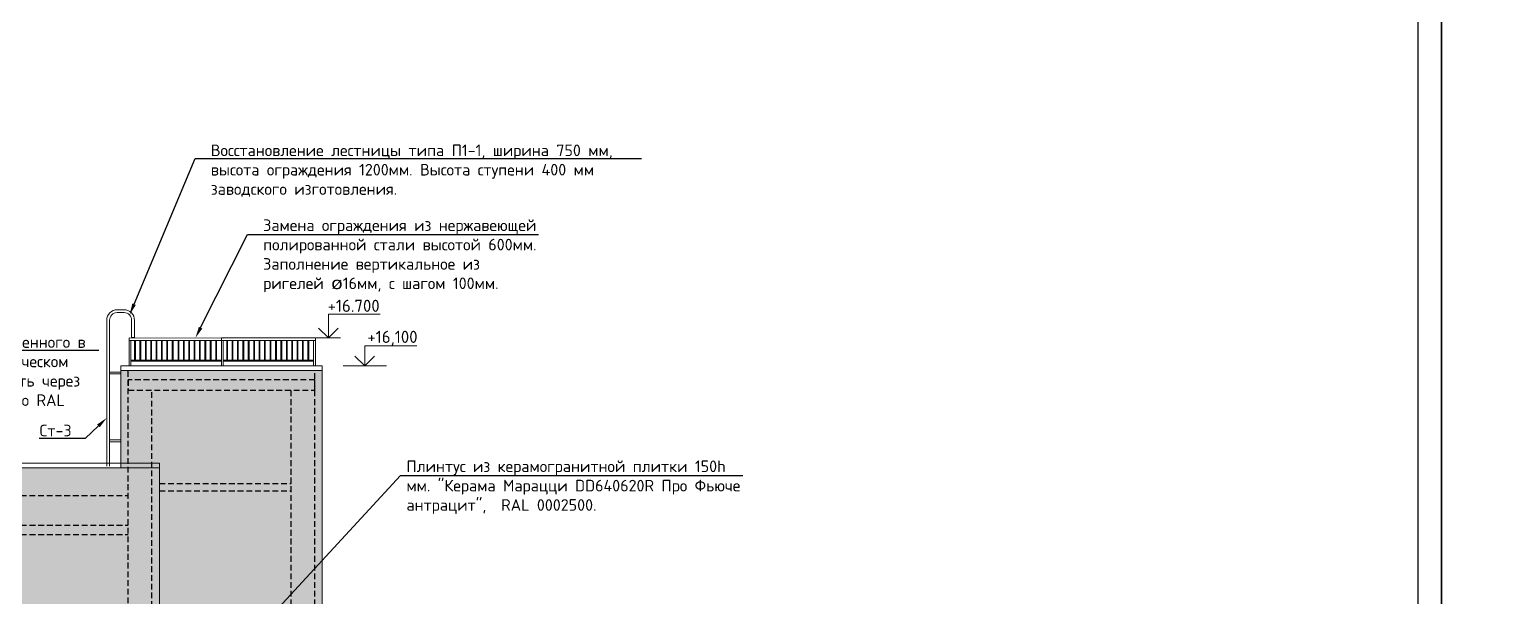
# Model space of a CAD drawing. Header units: millimetres. Extents: x -136099598 to 9192475, y 0 to 779331.
# Drawn here: x 80121 to 111536, y 299612 to 311833 of the extents above; entities that cross this region are included whole.
import ezdxf
from ezdxf import colors
from ezdxf.entities.mleader import LeaderData, LeaderLine
from ezdxf.math import Vec2, Vec3

# ---------------------------------------------------------------- set-up
doc = ezdxf.new("R2010")
doc.units = ezdxf.units.MM
doc.header["$MEASUREMENT"] = 0
doc.linetypes.add('01_base$0$DASHED2', pattern=[0.375, 0.25, -0.125])
doc.layers.get('0').update_dxf_attribs({"color": 250, "lineweight": 9})
doc.layers.get('Defpoints').update_dxf_attribs({"color": 8})
doc.layers.add('_RAMKA', color=7, linetype='Continuous')
doc.layers.add('PDF _0', color=7, linetype='Continuous')
for name, color, linetype, lineweight in [('_Фасад', 7, 'Continuous', 9), ('АР-Выноски', 5, 'Continuous', 5), ('Лестницы', 7, 'Continuous', 13), ('Ограждение', 250, 'Continuous', 9), ('Фасад_тонкие', 7, 'Continuous', 5), ('фасады', 7, 'Continuous', 9)]:
    doc.layers.add(name, color=color, linetype=linetype, lineweight=lineweight)
doc.layers.add('RAL 000 80 00', color=7, linetype='Continuous', lineweight=0, true_color=0xb9b8b6)
doc.layers.add('RAL 90 10', color=7, linetype='Continuous', lineweight=0, true_color=0xf1ece1)
doc.styles.add('ICOCPEUR', font='isocpeur.ttf')
doc.styles.add('PDF ISOCPEUR', font='isocpeur.ttf')

# ---------------------------------------------------------------- blocks, each defined once
blk = doc.blocks.new('A$Cb4c8a78c')
at = {"ltscale": 150}
blk.add_line((536, 2217), (596, 2217), dxfattribs=at)
at = {"layer": 'Лестницы', "ltscale": 400}
for p, q in [((60, 1471), (301, 1471)), ((60, 1431), (301, 1431)), ((60, 12), (301, 12)), ((60, -28), (301, -28))]:
    blk.add_line(p, q, dxfattribs=at)
at = {"layer": 'Лестницы'}
for points in [[(0, -550), (0, 2586, -0.428318), (228, 2814), (368, 2814, -0.428288), (596, 2586), (596, 2217)], [(60, -550), (60, 2587, -0.422974), (223, 2754), (373, 2754, -0.429674), (536, 2583), (536, 2217)]]:
    blk.add_lwpolyline(points, format="xyb", dxfattribs=at)
blk = doc.blocks.new('A$C63827d01')
at = {"layer": 'Ограждение'}
blk.add_line((-2024, 550), (-2024, 601), dxfattribs=at)
for points in [[(0, 600), (-2024, 601)], [(0, 550), (-2024, 550)], [(-1986, 0), (-1986, 550), (-2024, 550), (-2024, 0), (-1986, 0)], [(-1907, 125), (-1907, 549)], [(-1891, 549), (-1891, 125), (-1891, 125)], [(-1791, 125), (-1791, 549)], [(-1775, 549), (-1775, 125), (-1775, 125)], [(-1675, 125), (-1675, 549)], [(-1659, 549), (-1659, 125), (-1659, 125)], [(-1559, 125), (-1559, 549)], [(-1543, 549), (-1543, 125), (-1543, 125)], [(-1443, 125), (-1443, 549)], [(-1427, 549), (-1427, 125), (-1427, 125)], [(-1327, 125), (-1327, 549)], [(-1311, 549), (-1311, 125), (-1311, 125)], [(-1211, 125), (-1211, 549)], [(-1195, 549), (-1195, 125), (-1195, 125)], [(-1095, 125), (-1095, 549)], [(-1079, 549), (-1079, 125), (-1079, 125)], [(-972, 125), (-972, 550)], [(-956, 550), (-956, 125), (-956, 125)], [(-856, 125), (-856, 550)], [(-840, 550), (-840, 125), (-840, 125)], [(-740, 125), (-740, 550)], [(-724, 550), (-724, 125), (-724, 125)], [(-624, 125), (-624, 550)], [(-608, 550), (-608, 125), (-608, 125)], [(-508, 125), (-508, 550)], [(-492, 550), (-492, 125), (-492, 125)], [(-392, 125), (-392, 550)], [(-376, 550), (-376, 125), (-376, 125)], [(-276, 125), (-276, 550)], [(-260, 550), (-260, 125), (-260, 125)], [(-160, 125), (-160, 550)], [(-144, 550), (-144, 125), (-144, 125)], [(0, 0), (0, 550), (-38, 550), (-38, 0), (0, 0)], [(-38, 100), (-1986, 100), (-1986, 125), (-38, 125)]]:
    blk.add_lwpolyline(points, dxfattribs=at)

msp = doc.modelspace()

# ---------------------------------------------------------------- hatches: boundary and pattern name
at = {"layer": 'RAL 000 80 00'}
h = msp.add_hatch(color=256, dxfattribs=at)
h.dxf.hatch_style = 1
h.paths.add_polyline_path([(86433.5, 304484), (82093.5, 304484), (82093.5, 302392), (82925.1, 302392), (82924.9, 288553.5), (83793, 288553.6), (83811.4, 288553.6), (86433.5, 288553.6)])
at = {"layer": 'RAL 90 10', "ltscale": 100, "transparency": 33554687}
h = msp.add_hatch(color=256, dxfattribs=at)
h.dxf.hatch_style = 1
h.paths.add_polyline_path([(82925.1, 302392), (69953.5, 302392), (69953.5, 288553.6), (82924.9, 288553.6)])

# ---------------------------------------------------------------- linework, layer by layer
at = {"ltscale": 150}
for p, q in [((86284.1, 305133.9), (86284.1, 305184.4)), ((82093.5, 304484, 0.4), (82093.5, 302392)), ((86433.5, 287264.2, 0), (86433.5, 304484, 0.4)), ((82924.9, 286836.1, 0), (82925.1, 302392, -0.4))]:
    msp.add_line(p, q, dxfattribs=at)
at = {"layer": '_RAMKA', "ltscale": 100}
for points in [[(110535.5, 242529), (110535.5, 326529), (-8264.5, 326529), (-8264.5, 242529)], [(229335.5, 242529), (229335.5, 326529), (110535.5, 326529), (110535.5, 242529)], [(110035.5, 243029), (110035.5, 326029), (-6264.5, 326029), (-6264.5, 243029)]]:
    msp.add_lwpolyline(points, close=True, dxfattribs=at)
at = {"layer": '_Фасад', "lineweight": 0}
for p, q in [((86303.9, 305186.4), (86823.9, 305186.4)), ((86883.1, 304585.5), (87818.1, 304585.5))]:
    msp.add_line(p, q, dxfattribs=at)
at = {"layer": 'Defpoints', "color": 2, "linetype": '01_base$0$DASHED2', "ltscale": 500}
for p, q in [((82255.1, 286347.9, 0), (82255.1, 304484, -0.8)), ((86273.5, 288553.6), (86273.5, 304484)), ((82765.1, 288144.4, 0), (82765.1, 304062.4)), ((85763.5, 288553.6), (85763.5, 304062.4)), ((82923.5, 302053.6, -0.1), (85763.5, 302053.6)), ((57438.5, 301792, -1.2), (82255.1, 301792, -0.7)), ((82923.5, 301893.6, -0.1), (85763.5, 301893.6)), ((73753.5, 301152, -1.3), (82255.1, 301152, -1.3)), ((73753.5, 300952, -1.3), (82255.1, 300952, -1.3))]:
    msp.add_line(p, q, dxfattribs=at)
msp.add_lwpolyline([(86273.5, 304281.9), (82255.1, 304281.9), (82255.1, 304062.4), (86273.5, 304062.4)], close=True, dxfattribs=at)
at = {"layer": 'Ограждение'}
for points in [[(86284.1, 305184.4), (84260.2, 305184.6)], [(84260.2, 305133.6), (84260.2, 305183.6)], [(86284.1, 305133.9), (84260.2, 305133.6)], [(84298.2, 304583.6), (84298.2, 305133.6), (84260.2, 305133.6), (84260.2, 304583.6), (84298.2, 304583.6)], [(84376.6, 304708.4), (84376.6, 305133.3)], [(84392.6, 305133.3), (84392.6, 304708.4), (84392.6, 304708.4)], [(84492.6, 304708.4), (84492.6, 305133.3)], [(84508.6, 305133.3), (84508.6, 304708.4), (84508.6, 304708.4)], [(84608.6, 304708.4), (84608.6, 305133.3)], [(84624.6, 305133.3), (84624.6, 304708.4), (84624.6, 304708.4)], [(84724.6, 304708.4), (84724.6, 305133.3)], [(84740.6, 305133.3), (84740.6, 304708.4), (84740.6, 304708.4)], [(84840.6, 304708.4), (84840.6, 305133.3)], [(84856.6, 305133.3), (84856.6, 304708.4), (84856.6, 304708.4)], [(84956.6, 304708.4), (84956.6, 305133.3)], [(84972.6, 305133.3), (84972.6, 304708.4), (84972.6, 304708.4)], [(85072.6, 304708.4), (85072.6, 305133.3)], [(85088.6, 305133.3), (85088.6, 304708.4), (85088.6, 304708.4)], [(85188.6, 304708.4), (85188.6, 305133.3)], [(85204.6, 305133.3), (85204.6, 304708.4), (85204.6, 304708.4)], [(85312.2, 304709), (85312.2, 305133.8)], [(85328.2, 305133.8), (85328.2, 304709), (85328.2, 304709)], [(85428.2, 304709), (85428.2, 305133.8)], [(85444.2, 305133.8), (85444.2, 304709), (85444.2, 304709)], [(85544.2, 304709), (85544.2, 305133.8)], [(85560.2, 305133.8), (85560.2, 304709), (85560.2, 304709)], [(85660.2, 304709), (85660.2, 305133.8)], [(85676.2, 305133.8), (85676.2, 304709), (85676.2, 304709)], [(85776.2, 304709), (85776.2, 305133.8)], [(85792.2, 305133.8), (85792.2, 304709), (85792.2, 304709)], [(85892.2, 304709), (85892.2, 305133.8)], [(85908.2, 305133.8), (85908.2, 304709), (85908.2, 304709)], [(86008.2, 304709), (86008.2, 305133.8)], [(86024.2, 305133.8), (86024.2, 304709), (86024.2, 304709)], [(86124.2, 304709), (86124.2, 305133.8)], [(86140.2, 305133.8), (86140.2, 304709), (86140.2, 304709)], [(86284.1, 304583.9), (86284.1, 305133.9), (86246.1, 305133.9), (86246.1, 304583.9), (86284.1, 304583.9)], [(86246.1, 304683.9), (84298.2, 304683.6), (84298.2, 304708.6), (86246.1, 304708.9)]]:
    msp.add_lwpolyline(points, dxfattribs=at)
at = {"layer": 'Фасад_тонкие', "lineweight": 0}
for points in [[(87679.6, 305696.3), (86563.9, 305696.3), (86563.9, 305186.3), (86350.5, 305395.3), (86563.9, 305186.3), (86772.8, 305395.3)], [(88466.3, 305016.9), (87350.6, 305016.9), (87350.6, 304585.5), (87137.3, 304794.5), (87350.6, 304585.5), (87559.6, 304794.5)]]:
    msp.add_lwpolyline(points, dxfattribs=at)
at = {"layer": 'фасады', "ltscale": 150}
msp.add_lwpolyline([(82093.5, 304583.9), (86433.5, 304583.9), (86433.5, 304484), (82093.5, 304484)], close=True, dxfattribs=at)
at = {"layer": 'фасады', "ltscale": 150, "elevation": -0.4}
msp.add_lwpolyline([(54508.5, 302491.9), (82925.1, 302491.9), (82925.1, 302392), (54508.5, 302392)], close=True, dxfattribs=at)

# ---------------------------------------------------------------- block references
at = {"ltscale": 150}
msp.add_blockref('A$Cb4c8a78c', (81792, 302978.4), dxfattribs=at)
at = {"color": 18, "ltscale": 150, "true_color": 0x000000}
msp.add_blockref('A$C63827d01', (84298.2, 304583.6), dxfattribs=at)

# ---------------------------------------------------------------- texts
at = {"layer": 'PDF _0', "color": 18, "lineweight": 0, "true_color": 0x000000, "char_height": 262.49, "attachment_point": 7, "style": 'PDF ISOCPEUR'}
for s, insert in [('+16.700', (86548, 305746.3)), ('+16,100', (87404.8, 305016.9))]:
    msp.add_mtext(s, dxfattribs=dict(at, insert=insert))

# ---------------------------------------------------------------- leaders
at = {"layer": 'АР-Выноски'}
ml = msp.add_multileader_mtext('Standard', dxfattribs=at)
ml.set_content('Восстановление лестницы типа П1-1, ширина 750 мм, высота ограждения 1200мм. Высота ступени 400 мм заводского изготовления.', color=256, style='ICOCPEUR')
ml.set_leader_properties()
ml.build(insert=Vec2(0, 0))
ml.multileader.update_dxf_attribs({"text_left_attachment_type": 6, "text_right_attachment_type": 6, "dogleg_length": 309.1, "arrow_head_size": 250})
ctx = ml.context
ctx.base_point, ctx.char_height, ctx.arrow_head_size, ctx.landing_gap_size, ctx.plane_origin = Vec3(84007.2, 309049.5, 0), 250, 250, 25, Vec3(71317.1, 305400.2, 0)
ctx.left_attachment, ctx.right_attachment = 6, 6
notes = []
notes.append((ctx, [(0, (1, 1, 0), (83698.1, 309049.5, 0), (1, 0), 309.1, [(0, [(82283.5, 305681.7, 0)], 0, [])])]))
ctx.mtext.insert, ctx.mtext.width, ctx.mtext.defined_height, ctx.mtext.flow_direction = Vec3(84032.2, 309349.5, 0), 9186.444, 5775.2, 5
ml = msp.add_multileader_mtext('Standard', dxfattribs=at)
ml.set_content('\\A1;Замена ограждения из нержавеющей полированной стали высотой 600мм. Заполнение вертикальное из ригелей {\\fISOCTEUR|b0|i0|c204|p49;ø}16мм, с шагом 100мм.  ', color=256, style='ICOCPEUR')
ml.set_leader_properties()
ml.build(insert=Vec2(0, 0))
ml.multileader.update_dxf_attribs({"text_left_attachment_type": 6, "text_right_attachment_type": 6, "dogleg_length": 100, "arrow_head_size": 250})
ctx = ml.context
ctx.base_point, ctx.char_height, ctx.arrow_head_size, ctx.landing_gap_size, ctx.plane_origin = Vec3(85135, 307412.5), 250, 250, 25, Vec3(79331.1, 292712.5)
ctx.left_attachment, ctx.right_attachment = 6, 6
notes.append((ctx, [(1, (1, 1, 0), (84825.9, 307412.5), (1, 0), 309.1, [(1, [(83701, 305184.7)], 0, [])])]))
ctx.mtext.insert, ctx.mtext.width, ctx.mtext.defined_height, ctx.mtext.flow_direction = Vec3(85160, 307737.5), 5873.608, 1908.1, 5
ml = msp.add_multileader_mtext('Standard', dxfattribs=at)
ml.set_content('Устройство покрытия из профнастила окрашенного в цвет цоколя асфальт матовый), на металлическом каркасе. Примыкание к фасаду предусмотреть через отлив из оцинкованной стали с окраской по RAL 7016.', color=256, style='ICOCPEUR')
ml.set_leader_properties()
ml.build(insert=Vec2(0, 0))
ml.multileader.update_dxf_attribs({"text_left_attachment_type": 6, "text_right_attachment_type": 6, "dogleg_length": 100, "arrow_head_size": 250})
ctx = ml.context
ctx.base_point, ctx.char_height, ctx.arrow_head_size, ctx.landing_gap_size, ctx.plane_origin = Vec3(72881.7, 304921.6, -0.2), 250, 250, 25, Vec3(74241.7, 290457.5, -0.2)
ctx.left_attachment, ctx.right_attachment = 6, 6
notes.append((ctx, [(1, (1, 1, 0), (72781.7, 304921.6, -0.2), (1, 0), 100, [(0, [(69246.7, 290602.4, -0.2)], 0, [])])]))
ctx.mtext.insert, ctx.mtext.width, ctx.mtext.defined_height, ctx.mtext.flow_direction = Vec3(72906.7, 305221.6, -0.2), 8625.305, 230, 5
ml = msp.add_multileader_mtext('Standard', dxfattribs=at)
ml.set_content('\\A1;Ст-3', color=256, style='ICOCPEUR')
ml.set_leader_properties()
ml.build(insert=Vec2(0, 0))
ml.multileader.update_dxf_attribs({"text_left_attachment_type": 6, "text_right_attachment_type": 6, "dogleg_length": 100, "arrow_head_size": 250})
ctx = ml.context
ctx.base_point, ctx.char_height, ctx.arrow_head_size, ctx.landing_gap_size, ctx.plane_origin = Vec3(80320.6, 303017.6), 250, 250, 25, Vec3(77132.9, 302859.5)
ctx.left_attachment, ctx.right_attachment = 6, 6
notes.append((ctx, [(0, (1, 1, 0), (81325.2, 303017.6), (-1, 0), 254.7, [(0, [(81792, 303464.5)], 0, [])])]))
ctx.mtext.insert, ctx.mtext.width, ctx.mtext.flow_direction = Vec3(80345.6, 303317.6), 4074.825, 5
ml = msp.add_multileader_mtext('Standard', dxfattribs=at)
ml.set_content('\\A1;Плинтус из керамогранитной плитки 150h мм. "Керама Марацци DD640620R Про Фьюче антрацит", {\\A0; RAL 0002500}.', color=256, style='ICOCPEUR')
ml.set_leader_properties()
ml.build(insert=Vec2(0, 0))
ml.multileader.update_dxf_attribs({"text_left_attachment_type": 6, "text_right_attachment_type": 6, "dogleg_length": 100, "arrow_head_size": 250})
ctx = ml.context
ctx.base_point, ctx.char_height, ctx.arrow_head_size, ctx.landing_gap_size, ctx.plane_origin = Vec3(88220.6, 302223.1), 250, 250, 25, Vec3(63788.9, 286909.8)
ctx.left_attachment, ctx.right_attachment = 6, 6
notes.append((ctx, [(1, (1, 1, 0), (88120.6, 302223.1), (1, 0), 100, [(0, [(75586.7, 288676.2)], 0, [])])]))
ctx.mtext.insert, ctx.mtext.width, ctx.mtext.flow_direction = Vec3(88245.6, 302548.1), 7172.782, 5
for ctx, leaders in notes:
    for number, flags, end, landing, length, lines in leaders:
        leader = LeaderData()
        leader.index, (leader.has_last_leader_line, leader.has_dogleg_vector, leader.attachment_direction) = number, flags
        leader.last_leader_point, leader.dogleg_vector, leader.dogleg_length = Vec3(end), Vec3(landing), length
        for number, points, colour, breaks in lines:
            line = LeaderLine()
            line.index, line.vertices, line.color, line.breaks = number, Vec3.list(points), colors.encode_raw_color(colour), breaks
            leader.lines.append(line)
        ctx.leaders.append(leader)

doc.saveas('drawing.dxf')
